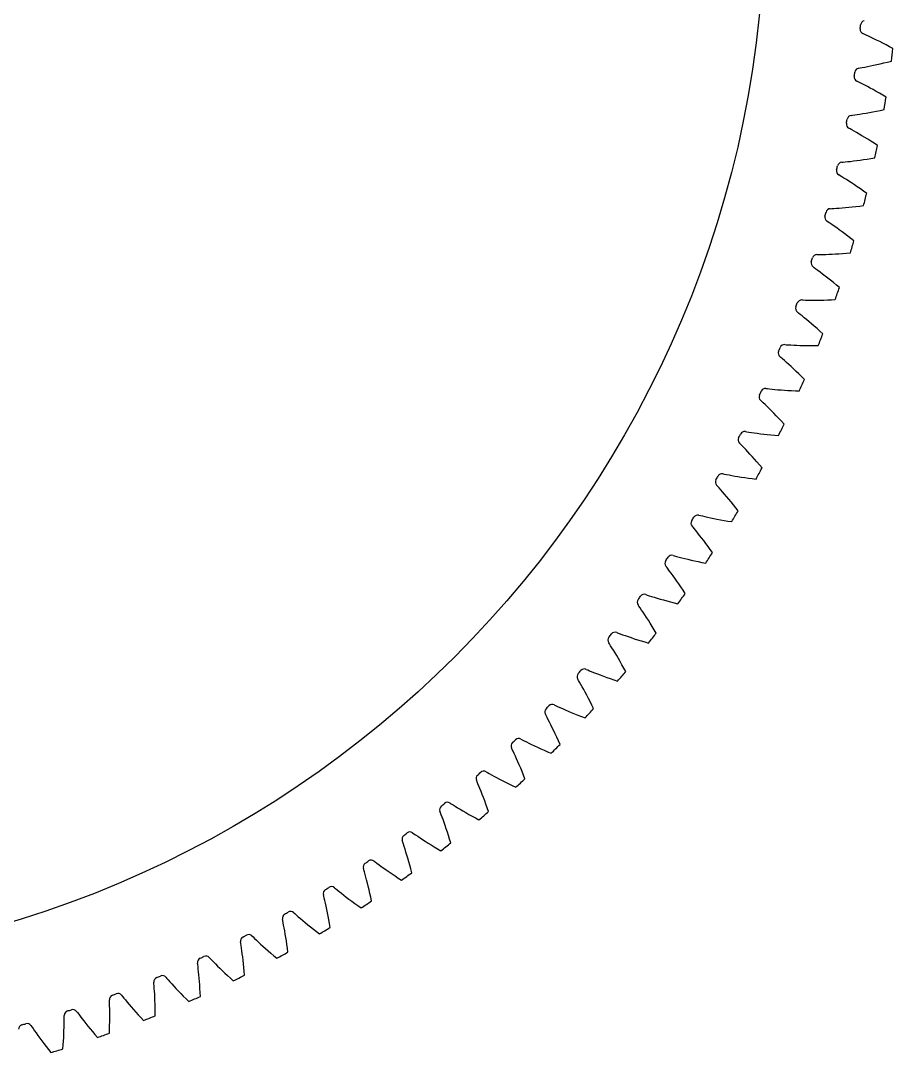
# Model space of a CAD drawing. Header units: millimetres. Extents: x -109 to 109, y -109 to 109.
# Drawn here: x -5.1 to 52.1, y -74.6 to -7.3 of the extents above; entities that cross this region are included whole.
import ezdxf

# ---------------------------------------------------------------- set-up
doc = ezdxf.new("R2010")
doc.units = ezdxf.units.MM

msp = doc.modelspace()

# ---------------------------------------------------------------- linework, layer by layer
at = {"layer": 'journal'}
msp.add_circle((-25.5, 0), 68.65, dxfattribs=at)
at = {"layer": 'outer'}
msp.add_circle((0, 0), 108.759662, dxfattribs=at)
at = {"layer": 'thin_ring_external'}
for p, q in [((49.605877, -8.191801), (49.519388, -8.152059)), ((49.732431, -8.248978), (49.605877, -8.191801)), ((49.880176, -8.316866), (49.732431, -8.248978)), ((50.04354, -8.393338), (49.880176, -8.316866)), ((50.219526, -8.477355), (50.04354, -8.393338)), ((50.406206, -8.568311), (50.219526, -8.477355)), ((50.602214, -8.665822), (50.406206, -8.568311)), ((50.806522, -8.76963), (50.602214, -8.665822)), ((51.018317, -8.879557), (50.806522, -8.76963)), ((51.23694, -8.995475), (51.018317, -8.879557)), ((51.461841, -9.117293), (51.23694, -8.995475)), ((50.640864, -10.107447), (50.873075, -10.0525)), ((50.873075, -10.0525), (51.113369, -9.993409)), ((51.113369, -9.993409), (51.36119, -9.930126)), ((49.241972, -10.392416), (49.335542, -10.374971)), ((49.335542, -10.374971), (49.47222, -10.350388)), ((49.47222, -10.350388), (49.632062, -10.320588)), ((49.632062, -10.320588), (49.809144, -10.286272)), ((49.809144, -10.286272), (50.000307, -10.247719)), ((50.000307, -10.247719), (50.203534, -10.205043)), ((50.203534, -10.205043), (50.417407, -10.158287)), ((50.417407, -10.158287), (50.640864, -10.107447)), ((49.20624, -11.268368), (49.121455, -11.225109)), ((49.330339, -11.330693), (49.20624, -11.268368)), ((49.475173, -11.404589), (49.330339, -11.330693)), ((49.63526, -11.487704), (49.475173, -11.404589)), ((49.807648, -11.578875), (49.63526, -11.487704)), ((49.990436, -11.677418), (49.807648, -11.578875)), ((50.182276, -11.782894), (49.990436, -11.677418)), ((50.382149, -11.895003), (50.182276, -11.782894)), ((50.589253, -12.013532), (50.382149, -11.895003)), ((50.802933, -12.138328), (50.589253, -12.013532)), ((51.022643, -12.269277), (50.802933, -12.138328)), ((48.752295, -13.452188), (48.846503, -13.438599)), ((48.846503, -13.438599), (48.984074, -13.419648)), ((48.984074, -13.419648), (49.145005, -13.396436)), ((49.145005, -13.396436), (49.323347, -13.369419)), ((49.323347, -13.369419), (49.515932, -13.338746)), ((49.515932, -13.338746), (49.720739, -13.30445)), ((49.720739, -13.30445), (49.936352, -13.266513)), ((49.936352, -13.266513), (50.161707, -13.224891)), ((50.161707, -13.224891), (50.395978, -13.179524)), ((50.395978, -13.179524), (50.638496, -13.130347)), ((50.638496, -13.130347), (50.888706, -13.077292)), ((48.680631, -14.325934), (48.597694, -14.279231)), ((48.802067, -14.393302), (48.680631, -14.325934)), ((48.943745, -14.473082), (48.802067, -14.393302)), ((49.100284, -14.562699), (48.943745, -14.473082)), ((49.268784, -14.66087), (49.100284, -14.562699)), ((49.447372, -14.766835), (49.268784, -14.66087)), ((49.63472, -14.880098), (49.447372, -14.766835)), ((49.829822, -15.000318), (49.63472, -14.880098)), ((50.031885, -15.12725), (49.829822, -15.000318)), ((50.240261, -15.260713), (50.031885, -15.12725)), ((50.45441, -15.400572), (50.240261, -15.260713)), ((48.137412, -16.489276), (48.232098, -16.479566)), ((48.232098, -16.479566), (48.370332, -16.46628)), ((48.370332, -16.46628), (48.532079, -16.449694)), ((48.532079, -16.449694), (48.71138, -16.430022)), ((48.71138, -16.430022), (48.905062, -16.407281)), ((48.905062, -16.407281), (49.111105, -16.381423)), ((49.111105, -16.381423), (49.328093, -16.35237)), ((49.328093, -16.35237), (49.554968, -16.320034)), ((49.554968, -16.320034), (49.790903, -16.284323)), ((49.790903, -16.284323), (50.035235, -16.245145)), ((50.035235, -16.245145), (50.287413, -16.202407)), ((48.029937, -17.359344), (47.948987, -17.309275)), ((48.148504, -17.43164), (48.029937, -17.359344)), ((48.286787, -17.517169), (48.148504, -17.43164)), ((48.439516, -17.613137), (48.286787, -17.517169)), ((48.603843, -17.718144), (48.439516, -17.613137)), ((48.77793, -17.831351), (48.603843, -17.718144)), ((48.96047, -17.952211), (48.77793, -17.831351)), ((49.150472, -18.080339), (48.96047, -17.952211)), ((49.347153, -18.21546), (49.150472, -18.080339)), ((49.549874, -18.357365), (49.347153, -18.21546)), ((49.758101, -18.505898), (49.549874, -18.357365)), ((47.398359, -19.49856), (47.493365, -19.492746)), ((47.493365, -19.492746), (47.632027, -19.485145)), ((47.632027, -19.485145), (47.794319, -19.475214)), ((47.794319, -19.475214), (47.974277, -19.46292)), ((47.974277, -19.46292), (48.168729, -19.44815)), ((48.168729, -19.44815), (48.37566, -19.430772)), ((48.37566, -19.430772), (48.593658, -19.410652)), ((48.593658, -19.410652), (48.821668, -19.387658)), ((48.821668, -19.387658), (49.058871, -19.361664)), ((49.058871, -19.361664), (49.304606, -19.33255)), ((49.304606, -19.33255), (49.558326, -19.300201)), ((47.255254, -20.363482), (47.176428, -20.310132)), ((47.370754, -20.440585), (47.255254, -20.363482)), ((47.505409, -20.531719), (47.370754, -20.440585)), ((47.654068, -20.633876), (47.505409, -20.531719)), ((47.813946, -20.745541), (47.654068, -20.633876)), ((47.983239, -20.8658), (47.813946, -20.745541)), ((48.160663, -20.994052), (47.983239, -20.8658)), ((48.345245, -21.129873), (48.160663, -20.994052)), ((48.536212, -21.272954), (48.345245, -21.129873)), ((48.732937, -21.423062), (48.536212, -21.272954)), ((48.93489, -21.580019), (48.732937, -21.423062)), ((46.536384, -22.474965), (46.631548, -22.473056)), ((46.631548, -22.473056), (46.770405, -22.471155)), ((46.770405, -22.471155), (46.932969, -22.467895)), ((46.932969, -22.467895), (47.113279, -22.462999)), ((47.113279, -22.462999), (47.308173, -22.456225)), ((47.308173, -22.456225), (47.515643, -22.447357)), ((47.515643, -22.447357), (47.734283, -22.436204)), ((47.734283, -22.436204), (47.963046, -22.42259)), ((47.963046, -22.42259), (48.201116, -22.406357)), ((48.201116, -22.406357), (48.447839, -22.387355)), ((48.447839, -22.387355), (48.702673, -22.36545)), ((46.35789, -23.333282), (46.281321, -23.276741)), ((46.470127, -23.415062), (46.35789, -23.333282)), ((46.600927, -23.511648), (46.470127, -23.415062)), ((46.745267, -23.619822), (46.600927, -23.511648)), ((46.900425, -23.737956), (46.745267, -23.619822)), ((47.064638, -23.865064), (46.900425, -23.737956)), ((47.236648, -24.000492), (47.064638, -23.865064)), ((47.415497, -24.143776), (47.236648, -24.000492)), ((47.60043, -24.294577), (47.415497, -24.143776)), ((47.790826, -24.452636), (47.60043, -24.294577)), ((47.986164, -24.617751), (47.790826, -24.452636)), ((45.552939, -25.413472), (45.648101, -25.415471)), ((45.648101, -25.415471), (45.786919, -25.419273)), ((45.786919, -25.419273), (45.949479, -25.422689)), ((45.949479, -25.422689), (46.129839, -25.4252)), ((46.129839, -25.4252), (46.324847, -25.426433)), ((46.324847, -25.426433), (46.532506, -25.426091)), ((46.532506, -25.426091), (46.751419, -25.423924)), ((46.751419, -25.423924), (46.980548, -25.419713)), ((46.980548, -25.419713), (47.219084, -25.413267)), ((47.219084, -25.413267), (47.466379, -25.404411)), ((47.466379, -25.404411), (47.721897, -25.392986)), ((45.339357, -26.263737), (45.265174, -26.2041)), ((45.448142, -26.350056), (45.339357, -26.263737)), ((45.574866, -26.45193), (45.448142, -26.350056)), ((45.714644, -26.565939), (45.574866, -26.45193)), ((45.864821, -26.690344), (45.714644, -26.565939)), ((46.023677, -26.824087), (45.864821, -26.690344)), ((46.189981, -26.966462), (46.023677, -26.824087)), ((46.362798, -27.116968), (46.189981, -26.966462)), ((46.541383, -27.275234), (46.362798, -27.116968)), ((46.725129, -27.440976), (46.541383, -27.275234)), ((46.913525, -27.613972), (46.725129, -27.440976)), ((44.449682, -28.309126), (44.544682, -28.31503)), ((44.544682, -28.31503), (44.683227, -28.324528)), ((44.683227, -28.324528), (44.84551, -28.334615)), ((44.84551, -28.334615), (45.025614, -28.344529)), ((45.025614, -28.344529), (45.220408, -28.353767)), ((45.220408, -28.353767), (45.427906, -28.361951)), ((45.427906, -28.361951), (45.646723, -28.368772)), ((45.646723, -28.368772), (45.875832, -28.373972)), ((45.875832, -28.373972), (46.114431, -28.377325)), ((46.114431, -28.377325), (46.361881, -28.378629)), ((46.361881, -28.378629), (46.617653, -28.377704)), ((44.201373, -29.149906), (44.1297, -29.087273)), ((44.306522, -29.240618), (44.201373, -29.149906)), ((44.428957, -29.347609), (44.306522, -29.240618)), ((44.563936, -29.467261), (44.428957, -29.347609)), ((44.70888, -29.597726), (44.563936, -29.467261)), ((44.862111, -29.737878), (44.70888, -29.597726)), ((45.02243, -29.88696), (44.862111, -29.737878)), ((45.188921, -30.044435), (45.02243, -29.88696)), ((45.360859, -30.209899), (45.188921, -30.044435)), ((45.537645, -30.383045), (45.360859, -30.209899)), ((45.718779, -30.56363), (45.537645, -30.383045)), ((43.228475, -31.157044), (43.323152, -31.166844)), ((43.323152, -31.166844), (43.461191, -31.182021)), ((43.461191, -31.182021), (43.622922, -31.198763)), ((43.622922, -31.198763), (43.802468, -31.216062)), ((43.802468, -31.216062), (43.996717, -31.23329)), ((43.996717, -31.23329), (44.203705, -31.249985)), ((44.203705, -31.249985), (44.422058, -31.265785)), ((44.422058, -31.265785), (44.65076, -31.280387)), ((44.65076, -31.280387), (44.88902, -31.293532)), ((44.88902, -31.293532), (45.136208, -31.304994)), ((45.136208, -31.304994), (45.391802, -31.314571)), ((42.945857, -31.986921), (42.876816, -31.921399)), ((43.047193, -32.081874), (42.945857, -31.986921)), ((43.165132, -32.193801), (43.047193, -32.081874)), ((43.295085, -32.318893), (43.165132, -32.193801)), ((43.43455, -32.455199), (43.295085, -32.318893)), ((43.581898, -32.601524), (43.43455, -32.455199)), ((43.735961, -32.757063), (43.581898, -32.601524)), ((43.895847, -32.92124), (43.735961, -32.757063)), ((44.060847, -33.093624), (43.895847, -32.92124)), ((44.230376, -33.273882), (44.060847, -33.093624)), ((44.403943, -33.46175), (44.230376, -33.273882)), ((41.891376, -33.952425), (41.985571, -33.966103)), ((41.985571, -33.966103), (42.12287, -33.986935)), ((42.12287, -33.986935), (42.283778, -34.010303)), ((42.283778, -34.010303), (42.462462, -34.034959)), ((42.462462, -34.034959), (42.65584, -34.060146)), ((42.65584, -34.060146), (42.861968, -34.085326)), ((42.861968, -34.085326), (43.079488, -34.110077)), ((43.079488, -34.110077), (43.307397, -34.134055)), ((43.307397, -34.134055), (43.544918, -34.156971)), ((43.544918, -34.156971), (43.791426, -34.178572)), ((43.791426, -34.178572), (44.046412, -34.198634)), ((41.574925, -34.769999), (41.508633, -34.701698)), ((41.672278, -34.869032), (41.574925, -34.769999)), ((41.785522, -34.985707), (41.672278, -34.869032)), ((41.91023, -35.116029), (41.785522, -34.985707)), ((42.043981, -35.257945), (41.91023, -35.116029)), ((42.185198, -35.410196), (42.043981, -35.257945)), ((42.332745, -35.571929), (42.185198, -35.410196)), ((42.485756, -35.742532), (42.332745, -35.571929)), ((42.643539, -35.921544), (42.485756, -35.742532)), ((42.805525, -36.10861), (42.643539, -35.921544)), ((42.971233, -36.303447), (42.805525, -36.10861)), ((40.440639, -36.690554), (40.534193, -36.708088)), ((40.534193, -36.708088), (40.670522, -36.734539)), ((40.670522, -36.734539), (40.830334, -36.764493)), ((40.830334, -36.764493), (41.007855, -36.796464)), ((41.007855, -36.796464), (41.200037, -36.82957)), ((41.200037, -36.82957), (41.404957, -36.863191)), ((41.404957, -36.863191), (41.621278, -36.896851)), ((41.621278, -36.896851), (41.84801, -36.930166)), ((41.84801, -36.930166), (42.084389, -36.962814)), ((42.084389, -36.962814), (42.329803, -36.994517)), ((40.09089, -37.494447), (40.027457, -37.423481)), ((40.184095, -37.597393), (40.09089, -37.494447)), ((40.292454, -37.718619), (40.184095, -37.597393)), ((42.329803, -36.994517), (42.583751, -37.025031)), ((40.411706, -37.853951), (40.292454, -37.718619)), ((40.539518, -38.001239), (40.411706, -37.853951)), ((40.674365, -38.159159), (40.539518, -38.001239)), ((40.815148, -38.326813), (40.674365, -38.159159)), ((40.961026, -38.503554), (40.815148, -38.326813)), ((41.111327, -38.688893), (40.961026, -38.503554)), ((41.265496, -38.882452), (41.111327, -38.688893)), ((41.423065, -39.083927), (41.265496, -38.882452)), ((38.878712, -39.366814), (38.971467, -39.388175)), ((38.971467, -39.388175), (39.106595, -39.4202)), ((39.106595, -39.4202), (39.265043, -39.45669)), ((39.265043, -39.45669), (39.441102, -39.495922)), ((39.441102, -39.495922), (39.631762, -39.53689)), ((39.631762, -39.53689), (39.835129, -39.578896)), ((39.835129, -39.578896), (40.049886, -39.621409)), ((40.049886, -39.621409), (40.275059, -39.664004)), ((40.275059, -39.664004), (40.509899, -39.706329)), ((38.496254, -40.155671), (38.435788, -40.082161)), ((38.585154, -40.262357), (38.496254, -40.155671)), ((38.688444, -40.387929), (38.585154, -40.262357)), ((40.509899, -39.706329), (40.753804, -39.748081)), ((40.753804, -39.748081), (41.006284, -39.788995)), ((38.80204, -40.528043), (38.688444, -40.387929)), ((38.923697, -40.680454), (38.80204, -40.528043)), ((39.051947, -40.843777), (38.923697, -40.680454)), ((39.185729, -41.01707), (39.051947, -40.843777)), ((39.324227, -41.199651), (39.185729, -41.01707)), ((39.466792, -41.391004), (39.324227, -41.199651)), ((39.612885, -41.590729), (39.466792, -41.391004)), ((39.76205, -41.798503), (39.612885, -41.590729)), ((37.208228, -41.976693), (37.300028, -42.001844)), ((37.300028, -42.001844), (37.433727, -42.03939)), ((37.433727, -42.03939), (37.590543, -42.082354)), ((37.590543, -42.082354), (37.764843, -42.128782)), ((37.764843, -42.128782), (37.953661, -42.177543)), ((37.953661, -42.177543), (38.155131, -42.227862)), ((38.155131, -42.227862), (38.367961, -42.279156)), ((38.367961, -42.279156), (38.591197, -42.33096)), ((38.591197, -42.33096), (38.8241, -42.382891)), ((36.793706, -42.749183), (36.736309, -42.673253)), ((36.87815, -42.859429), (36.793706, -42.749183)), ((36.976199, -42.989136), (36.87815, -42.859429)), ((37.083946, -43.133795), (36.976199, -42.989136)), ((38.8241, -42.382891), (39.066086, -42.434621)), ((39.066086, -42.434621), (39.316674, -42.485866)), ((37.199244, -43.291073), (37.083946, -43.133795)), ((37.32068, -43.459523), (37.199244, -43.291073)), ((37.447234, -43.638162), (37.32068, -43.459523)), ((37.57812, -43.826275), (37.447234, -43.638162)), ((37.712709, -44.023321), (37.57812, -43.826275)), ((37.850479, -44.228875), (37.712709, -44.023321)), ((37.990988, -44.442598), (37.850479, -44.228875)), ((35.432003, -44.51579), (35.522694, -44.544689)), ((35.522694, -44.544689), (35.654738, -44.587692)), ((35.654738, -44.587692), (35.809659, -44.637058)), ((35.809659, -44.637058), (35.981905, -44.690602)), ((35.981905, -44.690602), (36.168562, -44.747074)), ((36.168562, -44.747074), (36.367797, -44.805622)), ((36.367797, -44.805622), (36.578342, -44.865611)), ((36.578342, -44.865611), (36.799262, -44.926536)), ((36.799262, -44.926536), (37.029837, -44.987985)), ((37.029837, -44.987985), (37.269495, -45.049606)), ((37.269495, -45.049606), (37.517768, -45.111096)), ((34.986116, -45.270611), (34.931885, -45.192388)), ((35.065963, -45.38423), (34.986116, -45.270611)), ((35.158604, -45.517853), (35.065963, -45.38423)), ((35.260321, -45.666814), (35.158604, -45.517853)), ((35.369065, -45.828693), (35.260321, -45.666814)), ((35.483483, -46.001987), (35.369065, -45.828693)), ((35.602597, -46.185671), (35.483483, -46.001987)), ((35.725649, -46.378999), (35.602597, -46.185671)), ((35.852035, -46.581403), (35.725649, -46.378999)), ((33.553034, -46.979824), (33.642461, -47.012421)), ((33.642461, -47.012421), (33.772629, -47.060809)), ((33.772629, -47.060809), (33.925392, -47.116494)), ((35.981249, -46.792441), (35.852035, -46.581403)), ((36.112865, -47.011752), (35.981249, -46.792441)), ((33.076533, -47.715702), (33.025559, -47.635318)), ((33.151649, -47.832504), (33.076533, -47.715702)), ((33.925392, -47.116494), (34.095295, -47.177064)), ((34.095295, -47.177064), (34.279476, -47.241152)), ((34.279476, -47.241152), (34.476139, -47.30783)), ((34.476139, -47.30783), (34.684044, -47.376412)), ((34.684044, -47.376412), (34.902276, -47.446356)), ((34.902276, -47.446356), (35.130134, -47.517219)), ((35.130134, -47.517219), (35.36706, -47.588628)), ((35.36706, -47.588628), (35.612599, -47.660258)), ((33.238725, -47.969817), (33.151649, -47.832504)), ((33.334241, -48.122829), (33.238725, -47.969817)), ((33.436247, -48.289035), (33.334241, -48.122829)), ((33.543455, -48.466881), (33.436247, -48.289035)), ((33.654926, -48.6553), (33.543455, -48.466881)), ((33.769938, -48.853517), (33.654926, -48.6553)), ((33.887907, -49.06094), (33.769938, -48.853517)), ((34.008349, -49.277104), (33.887907, -49.06094)), ((31.574487, -49.364638), (31.662501, -49.40088)), ((31.662501, -49.40088), (31.790572, -49.454571)), ((31.790572, -49.454571), (31.940921, -49.516481)), ((31.940921, -49.516481), (32.108194, -49.583975)), ((32.108194, -49.583975), (32.289588, -49.65557)), ((32.289588, -49.65557), (32.483348, -49.730266)), ((32.483348, -49.730266), (32.688262, -49.807326)), ((34.13085, -49.501634), (34.008349, -49.277104)), ((31.068177, -50.080333), (31.020546, -49.997925)), ((31.138434, -50.20012), (31.068177, -50.080333)), ((31.2198, -50.340893), (31.138434, -50.20012)), ((31.308953, -50.497697), (31.2198, -50.340893)), ((32.688262, -49.807326), (32.903439, -49.886171)), ((32.903439, -49.886171), (33.128196, -49.966329)), ((33.128196, -49.966329), (33.36199, -50.047404)), ((33.36199, -50.047404), (33.604381, -50.129055)), ((31.40405, -50.667951), (31.308953, -50.497697)), ((31.503865, -50.850048), (31.40405, -50.667951)), ((31.607507, -51.042885), (31.503865, -50.850048)), ((31.714284, -51.245657), (31.607507, -51.042885)), ((29.499701, -51.666213), (29.586152, -51.706037)), ((29.586152, -51.706037), (29.711911, -51.764942)), ((29.711911, -51.764942), (29.859591, -51.832971)), ((31.823638, -51.457748), (31.714284, -51.245657)), ((31.935103, -51.678675), (31.823638, -51.457748)), ((32.048283, -51.908044), (31.935103, -51.678675)), ((28.964434, -52.360518), (28.920227, -52.276224)), ((29.029714, -52.483089), (28.964434, -52.360518)), ((29.859591, -51.832971), (30.023952, -51.907277)), ((30.023952, -51.907277), (30.202254, -51.986258)), ((30.202254, -51.986258), (30.392784, -52.068846)), ((30.392784, -52.068846), (30.594361, -52.154253)), ((30.594361, -52.154253), (30.80612, -52.241866)), ((30.80612, -52.241866), (31.027396, -52.331184)), ((31.027396, -52.331184), (31.257665, -52.421789)), ((31.257665, -52.421789), (31.4965, -52.513322)), ((29.105232, -52.627083), (29.029714, -52.483089)), ((29.187872, -52.787415), (29.105232, -52.627083)), ((29.275899, -52.96143), (29.187872, -52.787415)), ((29.368154, -53.147471), (29.275899, -52.96143)), ((29.463792, -53.344401), (29.368154, -53.147471)), ((29.562154, -53.551385), (29.463792, -53.344401)), ((29.662709, -53.767787), (29.562154, -53.551385)), ((29.76501, -53.993103), (29.662709, -53.767787)), ((26.768852, -54.552411), (26.728143, -54.466373)), ((27.332172, -53.880667), (27.416915, -53.924007)), ((27.416915, -53.924007), (27.54015, -53.988024)), ((27.54015, -53.988024), (27.684912, -54.06206)), ((27.684912, -54.06206), (27.846084, -54.14305)), ((27.846084, -54.14305), (28.020993, -54.229286)), ((28.020993, -54.229286), (28.207972, -54.319626)), ((28.207972, -54.319626), (28.405873, -54.413237)), ((28.405873, -54.413237), (28.613856, -54.509469)), ((29.868677, -54.226927), (29.76501, -53.993103)), ((26.829044, -54.677558), (26.768852, -54.552411)), ((26.898587, -54.824532), (26.829044, -54.677558)), ((26.974576, -54.988122), (26.898587, -54.824532)), ((27.055384, -55.165603), (26.974576, -54.988122)), ((28.613856, -54.509469), (28.831279, -54.607796)), ((28.831279, -54.607796), (29.057634, -54.707779)), ((29.057634, -54.707779), (29.292509, -54.809041)), ((27.139923, -55.355276), (27.055384, -55.165603)), ((27.227395, -55.555965), (27.139923, -55.355276)), ((27.317177, -55.766813), (27.227395, -55.555965)), ((27.408762, -55.987161), (27.317177, -55.766813)), ((25.075556, -56.004266), (25.158449, -56.051048)), ((25.158449, -56.051048), (25.278951, -56.120071)), ((25.278951, -56.120071), (25.420552, -56.199988)), ((25.420552, -56.199988), (25.578263, -56.287527)), ((25.578263, -56.287527), (25.749484, -56.38087)), ((25.749484, -56.38087), (25.932596, -56.478811)), ((25.932596, -56.478811), (26.126487, -56.580468)), ((27.501727, -56.216488), (27.408762, -55.987161)), ((27.595707, -56.45437), (27.501727, -56.216488)), ((24.485133, -56.652316), (24.44799, -56.564679)), ((24.540136, -56.779829), (24.485133, -56.652316)), ((24.603586, -56.929534), (24.540136, -56.779829)), ((24.672795, -57.096106), (24.603586, -56.929534)), ((24.746248, -57.276755), (24.672795, -57.096106)), ((26.126487, -56.580468), (26.330344, -56.685158)), ((26.330344, -56.685158), (26.543547, -56.792328)), ((26.543547, -56.792328), (26.765606, -56.901519)), ((26.765606, -56.901519), (26.996126, -57.012339)), ((24.822929, -57.469738), (24.746248, -57.276755)), ((24.902088, -57.67385), (24.822929, -57.469738)), ((24.983138, -57.888206), (24.902088, -57.67385)), ((22.733658, -58.033429), (22.814561, -58.083575)), ((22.814561, -58.083575), (22.932128, -58.157487)), ((22.932128, -58.157487), (23.070328, -58.243149)), ((23.070328, -58.243149), (23.224312, -58.337089)), ((23.224312, -58.337089), (23.391557, -58.437384)), ((23.391557, -58.437384), (23.570494, -58.542759)), ((25.0656, -58.112128), (24.983138, -57.888206)), ((25.149071, -58.345078), (25.0656, -58.112128)), ((25.233206, -58.586618), (25.149071, -58.345078)), ((22.117127, -58.656693), (22.083614, -58.567605)), ((22.166849, -58.786357), (22.117127, -58.656693)), ((22.224099, -58.93854), (22.166849, -58.786357)), ((22.286411, -59.107813), (22.224099, -58.93854)), ((22.352386, -59.291326), (22.286411, -59.107813)), ((23.570494, -58.542759), (23.760048, -58.652291)), ((23.760048, -58.652291), (23.959435, -58.765262)), ((23.959435, -58.765262), (24.168058, -58.881095)), ((24.168058, -58.881095), (24.385447, -58.999311)), ((24.385447, -58.999311), (24.611223, -59.119501)), ((22.42108, -59.487294), (22.352386, -59.291326)), ((22.491792, -59.694484), (22.42108, -59.487294)), ((22.563973, -59.911987), (22.491792, -59.694484)), ((19.668828, -60.562161), (19.639, -60.471773)), ((20.310428, -59.964734), (20.389203, -60.018159)), ((20.389203, -60.018159), (20.503637, -60.096836)), ((20.503637, -60.096836), (20.638204, -60.1881)), ((20.638204, -60.1881), (20.788201, -60.288283)), ((20.788201, -60.288283), (20.951187, -60.395359)), ((20.951187, -60.395359), (21.125647, -60.507992)), ((21.125647, -60.507992), (21.310544, -60.625213)), ((22.637172, -60.139105), (22.563973, -59.911987)), ((22.711009, -60.375286), (22.637172, -60.139105)), ((22.785157, -60.620076), (22.711009, -60.375286)), ((19.713185, -60.693757), (19.668828, -60.562161)), ((19.764139, -60.848163), (19.713185, -60.693757)), ((19.819449, -61.019851), (19.764139, -60.848163)), ((19.877834, -61.205918), (19.819449, -61.019851)), ((19.938424, -61.404541), (19.877834, -61.205918)), ((21.310544, -60.625213), (21.505125, -60.746275)), ((21.505125, -60.746275), (21.708817, -60.870575)), ((21.708817, -60.870575), (21.921169, -60.997616)), ((21.921169, -60.997616), (22.141821, -61.126974)), ((17.80995, -61.794926), (17.886466, -61.85154)), ((17.886466, -61.85154), (17.997573, -61.934848)), ((20.000571, -61.614459), (19.938424, -61.404541)), ((20.063761, -61.834742), (20.000571, -61.614459)), ((20.127574, -62.064674), (20.063761, -61.834742)), ((17.144365, -62.365508), (17.118273, -62.273971)), ((17.183281, -62.498814), (17.144365, -62.365508)), ((17.227853, -62.655182), (17.183281, -62.498814)), ((17.997573, -61.934848), (18.12828, -62.03156)), ((18.12828, -62.03156), (18.274038, -62.137816)), ((18.274038, -62.137816), (18.432491, -62.251493)), ((18.432491, -62.251493), (18.602179, -62.371194)), ((18.602179, -62.371194), (18.782108, -62.495907)), ((18.782108, -62.495907), (18.971555, -62.624855)), ((20.191653, -62.303687), (20.127574, -62.064674)), ((20.255688, -62.551315), (20.191653, -62.303687)), ((17.276068, -62.828995), (17.227853, -62.655182)), ((17.326764, -63.017302), (17.276068, -62.828995)), ((17.379149, -63.218246), (17.326764, -63.017302)), ((17.432625, -63.430538), (17.379149, -63.218246)), ((18.971555, -62.624855), (19.169971, -62.757414)), ((19.169971, -62.757414), (19.376929, -62.893066)), ((19.376929, -62.893066), (19.592083, -63.031373)), ((15.236443, -63.520917), (15.31057, -63.580625)), ((15.31057, -63.580625), (15.418163, -63.668424)), ((15.418163, -63.668424), (15.544789, -63.770421)), ((15.544789, -63.770421), (15.686061, -63.882571)), ((15.686061, -63.882571), (15.839714, -64.002658)), ((17.486719, -63.65323), (17.432625, -63.430538)), ((17.541038, -63.885588), (17.486719, -63.65323)), ((17.59525, -64.12703), (17.541038, -63.885588)), ((14.547993, -64.063692), (14.525681, -63.971161)), ((14.581404, -64.198484), (14.547993, -64.063692)), ((14.619519, -64.356549), (14.581404, -64.198484)), ((14.660556, -64.532196), (14.619519, -64.356549)), ((14.703479, -64.722426), (14.660556, -64.532196)), ((15.839714, -64.002658), (16.004345, -64.129224)), ((16.004345, -64.129224), (16.179002, -64.261219)), ((16.179002, -64.261219), (16.362995, -64.397836)), ((16.362995, -64.397836), (16.555802, -64.538429)), ((16.555802, -64.538429), (16.757016, -64.682464)), ((17.649065, -64.377078), (17.59525, -64.12703)), ((12.594244, -65.139797), (12.665857, -65.202498)), ((12.665857, -65.202498), (12.769755, -65.294641)), ((14.74757, -64.92535), (14.703479, -64.722426)), ((14.792286, -65.139659), (14.74757, -64.92535)), ((14.837191, -65.364384), (14.792286, -65.139659)), ((16.757016, -64.682464), (16.966311, -64.829487)), ((11.884091, -65.653851), (11.865597, -65.560482)), ((11.91194, -65.789901), (11.884091, -65.653851)), ((11.943533, -65.949397), (11.91194, -65.789901)), ((12.769755, -65.294641), (12.892087, -65.40175)), ((12.892087, -65.40175), (13.028636, -65.519606)), ((13.028636, -65.519606), (13.177229, -65.6459)), ((13.177229, -65.6459), (13.336525, -65.779118)), ((13.336525, -65.779118), (13.505615, -65.918173)), ((14.881925, -65.598776), (14.837191, -65.364384)), ((14.926178, -65.84224), (14.881925, -65.598776)), ((14.969682, -66.094287), (14.926178, -65.84224)), ((11.977325, -66.126581), (11.943533, -65.949397)), ((12.012402, -66.318412), (11.977325, -66.126581)), ((12.048125, -66.522976), (12.012402, -66.318412)), ((12.084004, -66.73894), (12.048125, -66.522976)), ((13.505615, -65.918173), (13.683844, -66.062228)), ((13.683844, -66.062228), (13.870717, -66.210618)), ((13.870717, -66.210618), (14.065848, -66.362792)), ((14.065848, -66.362792), (14.26893, -66.518284)), ((9.157151, -67.133302), (9.142506, -67.039253)), ((9.179392, -67.27038), (9.157151, -67.133302)), ((9.88781, -66.648837), (9.956789, -66.714425)), ((9.956789, -66.714425), (10.056816, -66.810756)), ((10.056816, -66.810756), (10.174647, -66.922797)), ((10.174647, -66.922797), (10.306243, -67.04616)), ((10.306243, -67.04616), (10.449525, -67.178447)), ((10.449525, -67.178447), (10.603218, -67.318094)), ((12.119646, -66.965319), (12.084004, -66.73894)), ((12.154719, -67.20135), (12.119646, -66.965319)), ((12.188939, -67.446426), (12.154719, -67.20135)), ((9.20441, -67.43104), (9.179392, -67.27038)), ((9.230899, -67.609461), (9.20441, -67.43104)), ((9.258071, -67.802571), (9.230899, -67.609461)), ((9.285365, -68.008429), (9.258071, -67.802571)), ((10.603218, -67.318094), (10.766457, -67.463973)), ((10.766457, -67.463973), (10.938621, -67.615224)), ((10.938621, -67.615224), (11.119244, -67.771161)), ((11.119244, -67.771161), (11.307964, -67.931218)), ((11.307964, -67.931218), (11.504491, -68.094917)), ((12.222059, -67.700046), (12.188939, -67.446426)), ((6.371772, -68.499552), (6.361, -68.40498)), ((6.388365, -68.637427), (6.371772, -68.499552)), ((7.121704, -68.045492), (7.187932, -68.113857)), ((7.187932, -68.113857), (7.28392, -68.214213)), ((7.28392, -68.214213), (7.397052, -68.330997)), ((7.397052, -68.330997), (7.523472, -68.459659)), ((7.523472, -68.459659), (7.661202, -68.597717)), ((7.661202, -68.597717), (7.809032, -68.743555)), ((9.312348, -68.225684), (9.285365, -68.008429)), ((9.338665, -68.453335), (9.312348, -68.225684)), ((9.364018, -68.690608), (9.338665, -68.453335)), ((6.406767, -68.798979), (6.388365, -68.637427)), ((6.425909, -68.978337), (6.406767, -68.798979)), ((6.445129, -69.1724), (6.425909, -68.978337)), ((6.463949, -69.379204), (6.445129, -69.1724)), ((7.809032, -68.743555), (7.966145, -68.896013)), ((7.966145, -68.896013), (8.131955, -69.054206)), ((8.131955, -69.054206), (8.306023, -69.217426)), ((8.306023, -69.217426), (8.488012, -69.385096)), ((9.388149, -68.936881), (9.364018, -68.690608)), ((9.410828, -69.191648), (9.388149, -68.936881)), ((3.532649, -69.750295), (3.525769, -69.655361)), ((3.543568, -69.888736), (3.532649, -69.750295)), ((3.555322, -70.050906), (3.543568, -69.888736)), ((4.300591, -69.327407), (4.363956, -69.398433)), ((4.363956, -69.398433), (4.455743, -69.502646)), ((4.455743, -69.502646), (4.563985, -69.623976)), ((4.563985, -69.623976), (4.685016, -69.757719)), ((4.685016, -69.757719), (4.816963, -69.901316)), ((4.816963, -69.901316), (4.95868, -70.0531)), ((6.481989, -69.597384), (6.463949, -69.379204)), ((6.498938, -69.825924), (6.481989, -69.597384)), ((6.514529, -70.064037), (6.498938, -69.825924)), ((8.488012, -69.385096), (8.677653, -69.556725)), ((1.429227, -70.492421), (1.489623, -70.565988)), ((1.489623, -70.565988), (1.577054, -70.673881)), ((3.567084, -70.230899), (3.555322, -70.050906)), ((3.578321, -70.425588), (3.567084, -70.230899)), ((3.588635, -70.632991), (3.578321, -70.425588)), ((4.95868, -70.0531), (5.109401, -70.21188)), ((5.109401, -70.21188), (5.268577, -70.376746)), ((5.268577, -70.376746), (5.435798, -70.546976)), ((5.435798, -70.546976), (5.610749, -70.721975)), ((6.528528, -70.311094), (6.514529, -70.064037)), ((6.540729, -70.566576), (6.528528, -70.311094)), ((0.644571, -70.883424), (0.641594, -70.788288)), ((0.649797, -71.022196), (0.644571, -70.883424)), ((0.654883, -71.184713), (0.649797, -71.022196)), ((0.659245, -71.365037), (0.654883, -71.184713)), ((1.577054, -70.673881), (1.680224, -70.799553)), ((1.680224, -70.799553), (1.795662, -70.938152)), ((1.795662, -70.938152), (1.921601, -71.087045)), ((1.921601, -71.087045), (2.056968, -71.244519)), ((2.056968, -71.244519), (2.201043, -71.409353)), ((3.597702, -70.851727), (3.588635, -70.632991)), ((3.605254, -71.08077), (3.597702, -70.851727)), ((3.611056, -71.319322), (3.605254, -71.08077)), ((5.610749, -70.721975), (5.793184, -70.901246)), ((-2.288068, -72.035897), (-2.287593, -71.897028)), ((-2.287593, -71.897028), (-2.286661, -71.801849)), ((-1.487546, -71.538568), (-1.430221, -71.614553)), ((-1.430221, -71.614553), (-1.347293, -71.725944)), ((-1.347293, -71.725944), (-1.24937, -71.855746)), ((-1.24937, -71.855746), (-1.139719, -71.998968)), ((0.66248, -71.560022), (0.659245, -71.365037)), ((0.66427, -71.767674), (0.66248, -71.560022)), ((0.66435, -71.986598), (0.66427, -71.767674)), ((2.201043, -71.409353), (2.353316, -71.580615)), ((2.353316, -71.580615), (2.513407, -71.757567)), ((2.513407, -71.757567), (2.681027, -71.939601)), ((2.681027, -71.939601), (2.855948, -72.12621)), ((3.614901, -71.566746), (3.611056, -71.319322)), ((3.616602, -71.822514), (3.614901, -71.566746)), ((-4.444809, -72.464085), (-4.390652, -72.542359)), ((-4.390652, -72.542359), (-4.312368, -72.657061)), ((-2.304213, -72.78134), (-2.297476, -72.57379)), ((-2.297476, -72.57379), (-2.292704, -72.378837)), ((-2.292704, -72.378837), (-2.289659, -72.198485)), ((-2.289659, -72.198485), (-2.288068, -72.035897)), ((-1.139719, -71.998968), (-1.019999, -72.152905)), ((-1.019999, -72.152905), (-0.891211, -72.315804)), ((-0.891211, -72.315804), (-0.754025, -72.486414)), ((-0.754025, -72.486414), (-0.608912, -72.663783)), ((0.652179, -72.70172), (0.658495, -72.454347)), ((0.658495, -72.454347), (0.662492, -72.215758)), ((0.662492, -72.215758), (0.66435, -71.986598)), ((-4.312368, -72.657061), (-4.219856, -72.790773)), ((-4.219856, -72.790773), (-4.116178, -72.938376)), ((-4.116178, -72.938376), (-4.002878, -73.097099)), ((-4.002878, -73.097099), (-3.880887, -73.265148)), ((-3.880887, -73.265148), (-3.75082, -73.441247)), ((-2.338175, -73.467198), (-2.324386, -73.228974)), ((-2.324386, -73.228974), (-2.313121, -73.000083)), ((-2.313121, -73.000083), (-2.304213, -72.78134)), ((-0.608912, -72.663783), (-0.45622, -72.847158)), ((-0.45622, -72.847158), (-0.296215, -73.035921)), ((-0.296215, -73.035921), (-0.129103, -73.229554)), ((0.643378, -72.957342), (0.652179, -72.70172)), ((-3.75082, -73.441247), (-3.613112, -73.624424)), ((-3.613112, -73.624424), (-3.468077, -73.813913)), ((-3.468077, -73.813913), (-3.315957, -74.009086)), ((-2.37393, -73.969148), (-2.354642, -73.714103)), ((-2.354642, -73.714103), (-2.338175, -73.467198)), ((-3.315957, -74.009086), (-3.156935, -74.209416))]:
    msp.add_line(p, q, dxfattribs=at)
for centre, radius, start, end in [((49.665853, -7.609011), 0.3, 101.583018, 174.219661), ((49.638281, -7.876624), 0.3, 174.015633, 246.652276), ((-25.5, 0), 75.25, 354.015633, 354.219661), ((-25.5, 0), 77.5, 352.638417, 353.243936), ((-25.5, 0), 75.25, 351.662692, 351.86672), ((49.290092, -10.688532), 0.3, 99.230077, 171.86672), ((49.251556, -10.954788), 0.3, 171.662692, 244.299335), ((-25.5, 0), 77.5, 350.285476, 350.890995), ((48.788217, -13.750029), 0.3, 96.877135, 169.513779), ((48.738783, -14.014479), 0.3, 169.309751, 241.946394), ((-25.5, 0), 75.25, 349.309751, 349.513779), ((-25.5, 0), 77.5, 347.932534, 348.538054), ((-25.5, 0), 75.25, 346.95681, 347.160837), ((48.161076, -16.788341), 0.3, 94.524194, 167.160837), ((48.100826, -17.050538), 0.3, 166.95681, 239.593453), ((-25.5, 0), 77.5, 345.579593, 346.185113), ((47.409725, -19.798344), 0.3, 92.171253, 164.807896), ((47.338762, -20.057847), 0.3, 164.603868, 237.240512), ((-25.5, 0), 75.25, 344.603868, 344.807896), ((-25.5, 0), 77.5, 343.226652, 343.832172), ((-25.5, 0), 75.25, 342.250927, 342.454955), ((46.535433, -22.774963), 0.3, 89.818312, 162.454955), ((46.453875, -23.031333), 0.3, 162.250927, 234.88757), ((-25.5, 0), 77.5, 340.873711, 341.47923), ((45.539672, -25.713178), 0.3, 87.465371, 160.102014), ((45.447658, -25.965984), 0.3, 159.897986, 232.534629), ((-25.5, 0), 75.25, 339.897986, 340.102014), ((-25.5, 0), 77.5, 338.52077, 339.126289), ((44.321807, -28.85685), 0.3, 157.545045, 230.181688), ((-25.5, 0), 75.25, 337.545045, 337.749073), ((44.424122, -28.608035), 0.3, 85.11243, 157.749073), ((-25.5, 0), 77.5, 336.167828, 336.773348), ((43.078221, -31.699056), 0.3, 155.192104, 227.828747), ((-25.5, 0), 75.25, 335.192104, 335.396132), ((43.190664, -31.454652), 0.3, 82.759488, 155.396132), ((-25.5, 0), 77.5, 333.814887, 334.420407), ((-25.5, 0), 75.25, 332.839163, 333.04319), ((41.841379, -34.248229), 0.3, 80.406547, 153.04319), ((41.718996, -34.487811), 0.3, 152.839163, 225.475806), ((-25.5, 0), 77.5, 331.461946, 332.067466), ((-25.5, 0), 75.25, 330.486221, 330.690249), ((40.37854, -36.984056), 0.3, 78.053606, 150.690249), ((40.246424, -37.218412), 0.3, 150.486221, 223.122865), ((-25.5, 0), 75.25, 328.13328, 328.337308), ((38.804616, -39.65752), 0.3, 75.700665, 148.337308), ((-25.5, 0), 77.5, 329.109005, 329.714524), ((38.66299, -39.886254), 0.3, 148.13328, 220.769923), ((36.971362, -42.486839), 0.3, 145.780339, 218.416982), ((-25.5, 0), 75.25, 325.780339, 325.984367), ((37.122259, -42.264112), 0.3, 73.347724, 145.984367), ((-25.5, 0), 77.5, 326.756064, 327.361583), ((35.174393, -45.015781), 0.3, 143.427398, 216.064041), ((-25.5, 0), 75.25, 323.427398, 323.631426), ((35.334307, -44.799437), 0.3, 70.994782, 143.631426), ((-25.5, 0), 77.5, 324.403123, 325.008642), ((-25.5, 0), 75.25, 321.074457, 321.278485), ((33.443775, -47.25922), 0.3, 68.641841, 141.278485), ((-25.5, 0), 77.5, 322.050181, 322.655701), ((33.275113, -47.468817), 0.3, 141.074457, 213.7111), ((31.276726, -49.841809), 0.3, 138.721515, 211.358159), ((-25.5, 0), 75.25, 318.721515, 318.925543), ((31.45385, -49.639314), 0.3, 66.2889, 138.925543), ((-25.5, 0), 77.5, 319.69724, 320.30276), ((-25.5, 0), 75.25, 316.368574, 316.572602), ((29.367888, -51.935704), 0.3, 63.935959, 136.572602), ((29.1826, -52.130757), 0.3, 136.368574, 209.005218), ((-25.5, 0), 77.5, 317.344299, 317.949819), ((26.996266, -54.3318), 0.3, 134.015633, 206.652276), ((-25.5, 0), 75.25, 314.015633, 314.219661), ((27.189406, -54.144519), 0.3, 61.583018, 134.219661), ((-25.5, 0), 77.5, 314.991358, 315.596877), ((24.721412, -56.441228), 0.3, 131.662692, 204.299335), ((-25.5, 0), 75.25, 311.662692, 311.86672), ((24.922078, -56.262034), 0.3, 59.230077, 131.86672), ((-25.5, 0), 77.5, 312.638417, 313.243936), ((22.361874, -58.455483), 0.3, 129.309751, 201.946394), ((-25.5, 0), 75.25, 309.309751, 309.513779), ((22.569727, -58.284679), 0.3, 56.877135, 129.513779), ((-25.5, 0), 77.5, 310.285476, 310.890995), ((19.921629, -60.371169), 0.3, 126.95681, 199.593453), ((-25.5, 0), 75.25, 306.95681, 307.160837), ((20.13632, -60.209042), 0.3, 54.524194, 127.160837), ((-25.5, 0), 77.5, 307.932534, 308.538054), ((-25.5, 0), 75.25, 304.603868, 304.807896), ((17.625959, -62.03188), 0.3, 52.171253, 124.807896), ((17.404794, -62.185056), 0.3, 124.603868, 197.240512), ((-25.5, 0), 77.5, 305.579593, 306.185113), ((14.815611, -63.894084), 0.3, 122.250927, 194.88757), ((-25.5, 0), 75.25, 302.250927, 302.454955), ((15.042879, -63.750117), 0.3, 49.818312, 122.454955), ((-25.5, 0), 77.5, 303.226652, 303.832172), ((12.158447, -65.495373), 0.3, 119.897986, 192.534629), ((-25.5, 0), 75.25, 299.897986, 300.102014), ((12.391434, -65.360858), 0.3, 47.465371, 120.102014), ((9.676095, -66.861385), 0.3, 45.11243, 117.749073), ((-25.5, 0), 77.5, 300.873711, 301.47923), ((9.437782, -66.986222), 0.3, 117.545045, 190.181688), ((-25.5, 0), 75.25, 297.545045, 297.749073), ((-25.5, 0), 77.5, 298.52077, 299.126289), ((6.658204, -68.364116), 0.3, 115.192104, 187.828747), ((-25.5, 0), 75.25, 295.192104, 295.396132), ((6.901441, -68.249169), 0.3, 42.759488, 115.396132), ((-25.5, 0), 75.25, 292.839163, 293.04319), ((4.072152, -69.52187), 0.3, 40.406547, 113.04319), ((-25.5, 0), 77.5, 296.167828, 296.773348), ((3.8244, -69.626734), 0.3, 112.839163, 185.475806), ((0.941149, -70.771945), 0.3, 110.486221, 183.122865), ((-25.5, 0), 75.25, 290.486221, 290.690249), ((1.192997, -70.67734), 0.3, 38.053606, 110.690249), ((-25.5, 0), 77.5, 293.814887, 294.420407), ((-1.986688, -71.797818), 0.3, 108.13328, 180.769923), ((-25.5, 0), 75.25, 288.13328, 288.337308), ((-1.731169, -71.713633), 0.3, 35.700665, 108.337308), ((-25.5, 0), 77.5, 291.461946, 292.067466), ((-4.954174, -72.702624), 0.3, 105.780339, 178.416982), ((-25.5, 0), 75.25, 285.780339, 285.984367), ((-4.695414, -72.629), 0.3, 33.347724, 105.984367), ((-25.5, 0), 77.5, 289.109005, 289.714524), ((-25.5, 0), 77.5, 286.756064, 287.361583)]:
    msp.add_arc(centre, radius, start, end, dxfattribs=at)

doc.saveas('drawing.dxf')
